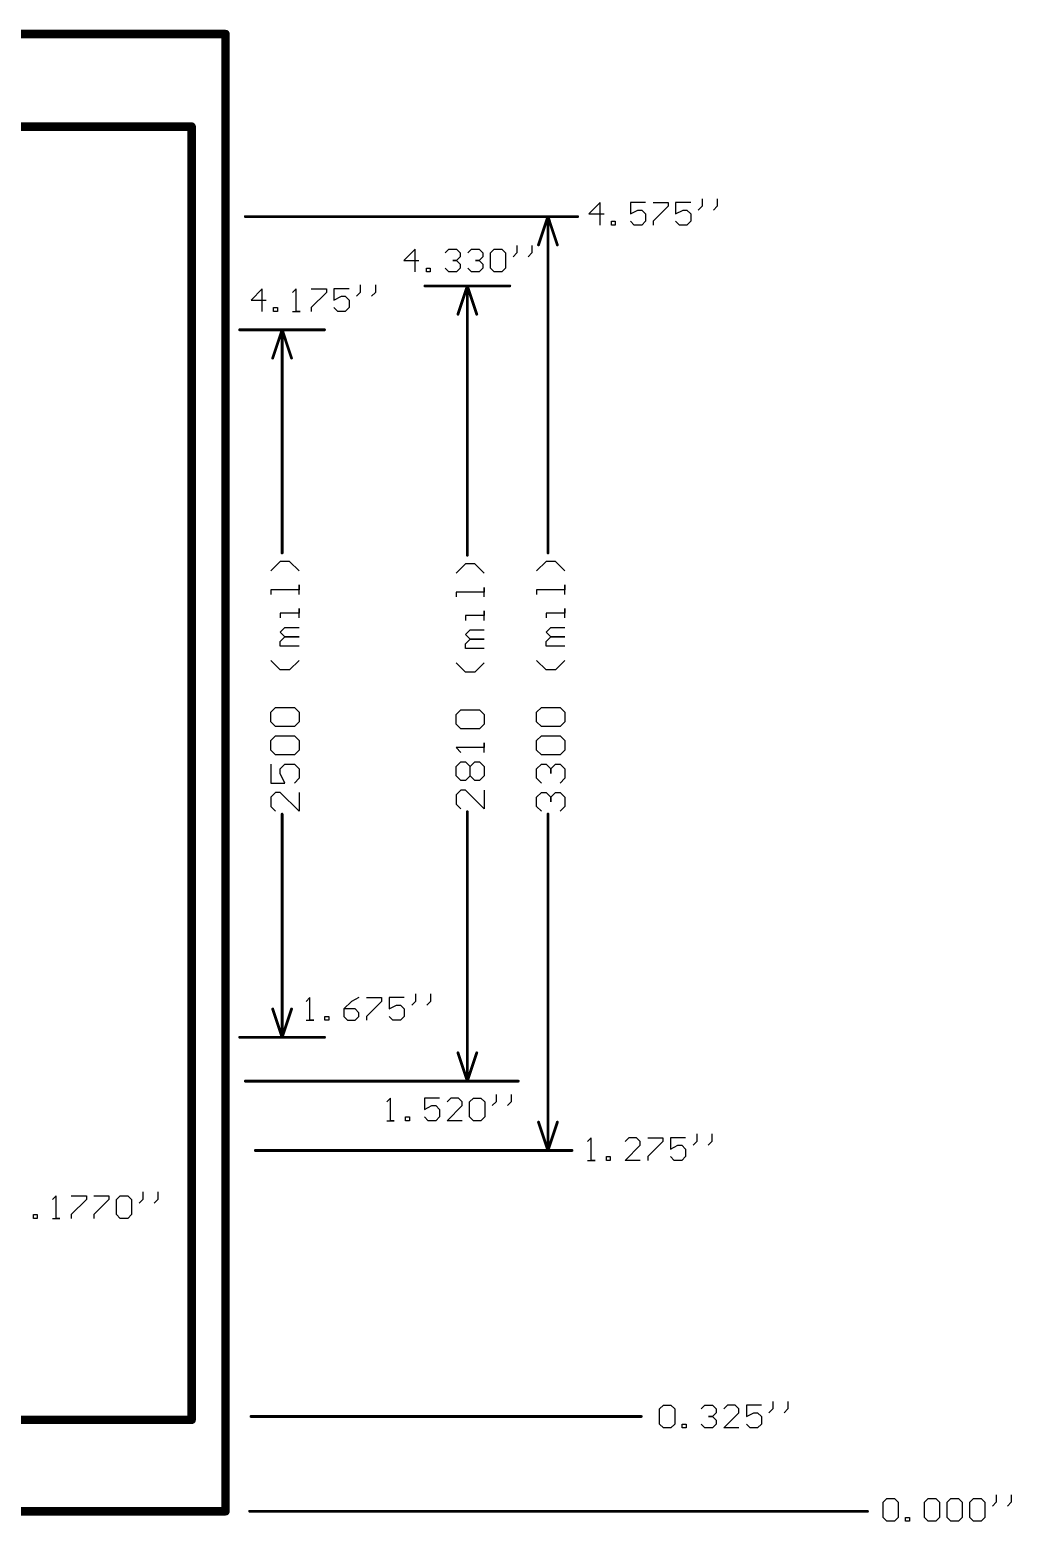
# Model space of a CAD drawing. Extents: x 0 to 21.5, y -4.9 to 8.4.
# Drawn here: x 18.04 to 21.51, y 1.97 to 7.24 of the extents above; entities that cross this region are included whole.
import ezdxf

# ---------------------------------------------------------------- set-up
doc = ezdxf.new("R2010")
doc.units = 0
doc.header["$MEASUREMENT"] = 0
doc.layers.add('MECHANICAL1', color=6, linetype='CONTINUOUS')
doc.layers.add('TOPLAYER', color=1, linetype='CONTINUOUS')

msp = doc.modelspace()

# ---------------------------------------------------------------- linework, layer by layer
at = {"layer": 'MECHANICAL1'}
for p, q in [((20.055, 6.625), (20.015, 6.585)), ((20.055, 6.545), (20.055, 6.625)), ((20.2149, 6.625), (20.1616, 6.625)), ((20.1616, 6.625), (20.1616, 6.585)), ((20.1616, 6.585), (20.1883, 6.5983)), ((20.1883, 6.5983), (20.2016, 6.5983)), ((20.2016, 6.5983), (20.2149, 6.585)), ((20.2416, 6.625), (20.2949, 6.625)), ((20.2949, 6.6116), (20.2416, 6.5583)), ((20.2949, 6.625), (20.2949, 6.6116)), ((20.3749, 6.625), (20.3216, 6.625)), ((20.3216, 6.625), (20.3216, 6.585)), ((20.3216, 6.585), (20.3482, 6.5983)), ((20.3482, 6.5983), (20.3616, 6.5983)), ((20.3616, 6.5983), (20.3749, 6.585)), ((20.4149, 6.6116), (20.4015, 6.5983)), ((20.4149, 6.6383), (20.4149, 6.6116)), ((20.4682, 6.6116), (20.4549, 6.5983)), ((20.4682, 6.6383), (20.4682, 6.6116)), ((20.015, 6.585), (20.0683, 6.585)), ((20.095, 6.545), (20.095, 6.5583)), ((20.095, 6.5583), (20.1083, 6.5583)), ((20.1083, 6.545), (20.095, 6.545)), ((20.1083, 6.5583), (20.1083, 6.545)), ((20.1749, 6.545), (20.1616, 6.5583)), ((20.2016, 6.545), (20.1749, 6.545)), ((20.2149, 6.5583), (20.2016, 6.545)), ((20.2149, 6.585), (20.2149, 6.5583)), ((20.2416, 6.5583), (20.2416, 6.545)), ((20.3349, 6.545), (20.3216, 6.5583)), ((20.3616, 6.545), (20.3349, 6.545)), ((20.3749, 6.5583), (20.3616, 6.545)), ((20.3749, 6.585), (20.3749, 6.5583)), ((19.4, 6.46), (19.36, 6.42)), ((19.4, 6.38), (19.4, 6.46)), ((19.5066, 6.4466), (19.5199, 6.46)), ((19.5199, 6.46), (19.5466, 6.46)), ((19.5466, 6.46), (19.5599, 6.4466)), ((19.5599, 6.4333), (19.5466, 6.42)), ((19.5599, 6.4466), (19.5599, 6.4333)), ((19.5866, 6.4466), (19.5999, 6.46)), ((19.5999, 6.46), (19.6266, 6.46)), ((19.6266, 6.46), (19.6399, 6.4466)), ((19.6399, 6.4333), (19.6266, 6.42)), ((19.6399, 6.4466), (19.6399, 6.4333)), ((19.6666, 6.4466), (19.6799, 6.46)), ((19.6666, 6.3933), (19.6666, 6.4466)), ((19.6799, 6.46), (19.7066, 6.46)), ((19.7066, 6.46), (19.7199, 6.4466)), ((19.7199, 6.4466), (19.7199, 6.3933)), ((19.7599, 6.4466), (19.7465, 6.4333)), ((19.7599, 6.4733), (19.7599, 6.4466)), ((19.8132, 6.4466), (19.7999, 6.4333)), ((19.8132, 6.4733), (19.8132, 6.4466)), ((19.36, 6.42), (19.4133, 6.42)), ((19.44, 6.38), (19.44, 6.3933)), ((19.44, 6.3933), (19.4533, 6.3933)), ((19.4533, 6.38), (19.44, 6.38)), ((19.4533, 6.3933), (19.4533, 6.38)), ((19.5199, 6.38), (19.5066, 6.3933)), ((19.5466, 6.38), (19.5199, 6.38)), ((19.5466, 6.42), (19.5333, 6.42)), ((19.5333, 6.42), (19.5466, 6.42)), ((19.5466, 6.42), (19.5599, 6.4067)), ((19.5599, 6.3933), (19.5466, 6.38)), ((19.5599, 6.4067), (19.5599, 6.3933)), ((19.5999, 6.38), (19.5866, 6.3933)), ((19.6266, 6.38), (19.5999, 6.38)), ((19.6266, 6.42), (19.6133, 6.42)), ((19.6133, 6.42), (19.6266, 6.42)), ((19.6266, 6.42), (19.6399, 6.4067)), ((19.6399, 6.3933), (19.6266, 6.38)), ((19.6399, 6.4067), (19.6399, 6.3933)), ((19.6799, 6.38), (19.6666, 6.3933)), ((19.7066, 6.38), (19.6799, 6.38)), ((19.7199, 6.3933), (19.7066, 6.38)), ((19.2065, 6.3333), (19.2065, 6.3066)), ((19.2599, 6.3333), (19.2599, 6.3066)), ((18.86, 6.32), (18.82, 6.28)), ((18.82, 6.28), (18.8733, 6.28)), ((18.86, 6.24), (18.86, 6.32)), ((18.9799, 6.32), (18.9666, 6.3066)), ((18.9799, 6.24), (18.9799, 6.32)), ((19.0333, 6.32), (19.0866, 6.32)), ((19.0866, 6.3066), (19.0333, 6.2533)), ((19.0866, 6.32), (19.0866, 6.3066)), ((19.1666, 6.32), (19.1132, 6.32)), ((19.1132, 6.32), (19.1132, 6.28)), ((19.1132, 6.28), (19.1399, 6.2933)), ((19.1399, 6.2933), (19.1532, 6.2933)), ((19.1532, 6.2933), (19.1666, 6.28)), ((19.1666, 6.28), (19.1666, 6.2533)), ((19.2065, 6.3066), (19.1932, 6.2933)), ((19.2599, 6.3066), (19.2465, 6.2933)), ((18.9, 6.24), (18.9, 6.2533)), ((18.9, 6.2533), (18.9133, 6.2533)), ((18.9133, 6.24), (18.9, 6.24)), ((18.9133, 6.2533), (18.9133, 6.24)), ((18.9666, 6.24), (18.9933, 6.24)), ((18.9933, 6.24), (18.9799, 6.24)), ((19.0333, 6.2533), (19.0333, 6.24)), ((19.1266, 6.24), (19.1132, 6.2533)), ((19.1532, 6.24), (19.1266, 6.24)), ((19.1666, 6.2533), (19.1532, 6.24)), ((18.9233, 5.3565), (18.89, 5.3232)), ((18.9567, 5.3565), (18.9233, 5.3565)), ((18.99, 5.3232), (18.9567, 5.3565)), ((19.5783, 5.3482), (19.545, 5.3149)), ((19.6117, 5.3482), (19.5783, 5.3482)), ((19.645, 5.3149), (19.6117, 5.3482)), ((19.8633, 5.3565), (19.83, 5.3232)), ((19.8967, 5.3565), (19.8633, 5.3565)), ((19.93, 5.3232), (19.8967, 5.3565)), ((18.99, 5.2399), (18.99, 5.2732)), ((18.99, 5.2732), (18.99, 5.2566)), ((19.93, 5.2399), (19.93, 5.2732)), ((19.93, 5.2732), (19.93, 5.2566)), ((18.99, 5.2566), (18.89, 5.2566)), ((18.89, 5.2566), (18.89, 5.2399)), ((19.645, 5.2482), (19.545, 5.2482)), ((19.545, 5.2482), (19.545, 5.2316)), ((19.645, 5.2316), (19.645, 5.2649)), ((19.645, 5.2649), (19.645, 5.2482)), ((19.93, 5.2566), (19.83, 5.2566)), ((19.83, 5.2566), (19.83, 5.2399)), ((18.99, 5.1732), (18.9233, 5.1732)), ((18.9233, 5.1732), (18.9233, 5.1566)), ((18.99, 5.1566), (18.99, 5.1899)), ((18.99, 5.1899), (18.99, 5.1732)), ((19.645, 5.1649), (19.5783, 5.1649)), ((19.5783, 5.1649), (19.5783, 5.1483)), ((19.645, 5.1483), (19.645, 5.1816)), ((19.645, 5.1816), (19.645, 5.1649)), ((19.93, 5.1732), (19.8633, 5.1732)), ((19.8633, 5.1732), (19.8633, 5.1566)), ((19.93, 5.1566), (19.93, 5.1899)), ((19.93, 5.1899), (19.93, 5.1732)), ((18.9233, 5.1066), (18.94, 5.1233)), ((18.94, 5.1233), (18.99, 5.1233)), ((19.5783, 5.0983), (19.595, 5.1149)), ((19.595, 5.1149), (19.645, 5.1149)), ((19.8633, 5.1066), (19.88, 5.1233)), ((19.88, 5.1233), (19.93, 5.1233)), ((18.94, 5.0899), (18.9233, 5.1066)), ((18.9233, 5.0733), (18.94, 5.0899)), ((18.9233, 5.0566), (18.9233, 5.0733)), ((18.94, 5.0899), (18.99, 5.0899)), ((18.99, 5.0899), (18.94, 5.0899)), ((19.595, 5.0816), (19.5783, 5.0983)), ((19.5783, 5.065), (19.595, 5.0816)), ((19.5783, 5.0483), (19.5783, 5.065)), ((19.595, 5.0816), (19.645, 5.0816)), ((19.645, 5.0816), (19.595, 5.0816)), ((19.88, 5.0899), (19.8633, 5.1066)), ((19.8633, 5.0733), (19.88, 5.0899)), ((19.8633, 5.0566), (19.8633, 5.0733)), ((19.88, 5.0899), (19.93, 5.0899)), ((19.93, 5.0899), (19.88, 5.0899)), ((18.9233, 4.9733), (18.89, 5.0066)), ((18.99, 5.0566), (18.9233, 5.0566)), ((18.99, 5.0066), (18.9567, 4.9733)), ((19.645, 5.0483), (19.5783, 5.0483)), ((19.8633, 4.9733), (19.83, 5.0066)), ((19.93, 5.0566), (19.8633, 5.0566)), ((19.93, 5.0066), (19.8967, 4.9733)), ((18.9567, 4.9733), (18.9233, 4.9733)), ((19.5783, 4.965), (19.545, 4.9983)), ((19.6117, 4.965), (19.5783, 4.965)), ((19.645, 4.9983), (19.6117, 4.965)), ((19.8967, 4.9733), (19.8633, 4.9733)), ((18.89, 4.8234), (18.9067, 4.84)), ((18.89, 4.79), (18.89, 4.8234)), ((18.9067, 4.84), (18.9733, 4.84)), ((18.9733, 4.84), (18.99, 4.8234)), ((18.99, 4.8234), (18.99, 4.79)), ((19.545, 4.815), (19.5617, 4.8317)), ((19.545, 4.7817), (19.545, 4.815)), ((19.5617, 4.8317), (19.6283, 4.8317)), ((19.6283, 4.8317), (19.645, 4.815)), ((19.645, 4.815), (19.645, 4.7817)), ((19.83, 4.8234), (19.8467, 4.84)), ((19.83, 4.79), (19.83, 4.8234)), ((19.8467, 4.84), (19.9133, 4.84)), ((19.9133, 4.84), (19.93, 4.8234)), ((19.93, 4.8234), (19.93, 4.79)), ((18.9067, 4.7734), (18.89, 4.79)), ((18.9733, 4.7734), (18.9067, 4.7734)), ((18.99, 4.79), (18.9733, 4.7734)), ((19.5617, 4.765), (19.545, 4.7817)), ((19.6283, 4.765), (19.5617, 4.765)), ((19.645, 4.7817), (19.6283, 4.765)), ((19.8467, 4.7734), (19.83, 4.79)), ((19.9133, 4.7734), (19.8467, 4.7734)), ((19.93, 4.79), (19.9133, 4.7734)), ((18.89, 4.7234), (18.9067, 4.7401)), ((18.89, 4.6901), (18.89, 4.7234)), ((18.9067, 4.7401), (18.9733, 4.7401)), ((18.9733, 4.7401), (18.99, 4.7234)), ((18.99, 4.7234), (18.99, 4.6901)), ((19.645, 4.6984), (19.545, 4.6984)), ((19.545, 4.6984), (19.5617, 4.6817)), ((19.645, 4.6817), (19.645, 4.7151)), ((19.645, 4.7151), (19.645, 4.6984)), ((19.83, 4.7234), (19.8467, 4.7401)), ((19.83, 4.6901), (19.83, 4.7234)), ((19.8467, 4.7401), (19.9133, 4.7401)), ((19.9133, 4.7401), (19.93, 4.7234)), ((19.93, 4.7234), (19.93, 4.6901)), ((18.9067, 4.6734), (18.89, 4.6901)), ((18.89, 4.6401), (18.89, 4.5734)), ((18.9733, 4.6734), (18.9067, 4.6734)), ((18.9233, 4.6234), (18.94, 4.6401)), ((18.94, 4.6401), (18.9733, 4.6401)), ((18.99, 4.6901), (18.9733, 4.6734)), ((18.9733, 4.6401), (18.99, 4.6234)), ((19.545, 4.6318), (19.5617, 4.6484)), ((19.5617, 4.6484), (19.5783, 4.6484)), ((19.5783, 4.6484), (19.595, 4.6318)), ((19.595, 4.6318), (19.6117, 4.6484)), ((19.6117, 4.6484), (19.6283, 4.6484)), ((19.6283, 4.6484), (19.645, 4.6318)), ((19.8467, 4.6734), (19.83, 4.6901)), ((19.83, 4.6234), (19.8467, 4.6401)), ((19.9133, 4.6734), (19.8467, 4.6734)), ((19.8467, 4.6401), (19.8633, 4.6401)), ((19.8633, 4.6401), (19.88, 4.6234)), ((19.88, 4.6234), (19.8967, 4.6401)), ((19.8967, 4.6401), (19.9133, 4.6401)), ((19.93, 4.6901), (19.9133, 4.6734)), ((19.9133, 4.6401), (19.93, 4.6234)), ((18.9233, 4.6068), (18.9233, 4.6234)), ((18.94, 4.5734), (18.9233, 4.6068)), ((18.99, 4.5901), (18.9733, 4.5734)), ((18.99, 4.6234), (18.99, 4.5901)), ((19.545, 4.5984), (19.545, 4.6318)), ((19.5617, 4.5818), (19.545, 4.5984)), ((19.595, 4.5984), (19.5783, 4.5818)), ((19.595, 4.5984), (19.595, 4.6318)), ((19.6117, 4.5818), (19.595, 4.5984)), ((19.645, 4.5984), (19.6283, 4.5818)), ((19.645, 4.6318), (19.645, 4.5984)), ((19.83, 4.5901), (19.83, 4.6234)), ((19.8467, 4.5734), (19.83, 4.5901)), ((19.88, 4.6234), (19.88, 4.6068)), ((19.88, 4.6068), (19.88, 4.6234)), ((19.93, 4.5901), (19.9133, 4.5734)), ((19.93, 4.6234), (19.93, 4.5901)), ((18.89, 4.5734), (18.94, 4.5734)), ((18.9067, 4.5401), (18.89, 4.5235)), ((18.9233, 4.5401), (18.9067, 4.5401)), ((18.99, 4.4735), (18.9233, 4.5401)), ((18.99, 4.5401), (18.99, 4.4735)), ((19.5617, 4.5485), (19.545, 4.5318)), ((19.5783, 4.5818), (19.5617, 4.5818)), ((19.5783, 4.5485), (19.5617, 4.5485)), ((19.645, 4.4818), (19.5783, 4.5485)), ((19.6283, 4.5818), (19.6117, 4.5818)), ((19.645, 4.5485), (19.645, 4.4818)), ((19.83, 4.5235), (19.8467, 4.5401)), ((19.8467, 4.5401), (19.8633, 4.5401)), ((19.8633, 4.5401), (19.88, 4.5235)), ((19.88, 4.5235), (19.8967, 4.5401)), ((19.8967, 4.5401), (19.9133, 4.5401)), ((19.9133, 4.5401), (19.93, 4.5235)), ((18.89, 4.5235), (18.89, 4.4901)), ((18.89, 4.4901), (18.9067, 4.4735)), ((19.545, 4.5318), (19.545, 4.4985)), ((19.545, 4.4985), (19.5617, 4.4818)), ((19.83, 4.4901), (19.83, 4.5235)), ((19.8467, 4.4735), (19.83, 4.4901)), ((19.88, 4.5235), (19.88, 4.5068)), ((19.88, 4.5068), (19.88, 4.5235)), ((19.93, 4.4901), (19.9133, 4.4735)), ((19.93, 4.5235), (19.93, 4.4901)), ((19.0283, 3.815), (19.015, 3.8016)), ((19.0283, 3.735), (19.0283, 3.815)), ((19.1749, 3.8016), (19.1483, 3.775)), ((19.2016, 3.815), (19.1749, 3.8016)), ((19.2283, 3.815), (19.2816, 3.815)), ((19.2816, 3.8016), (19.2283, 3.7483)), ((19.2816, 3.815), (19.2816, 3.8016)), ((19.3616, 3.815), (19.3082, 3.815)), ((19.3082, 3.815), (19.3082, 3.775)), ((19.4015, 3.8016), (19.3882, 3.7883)), ((19.4015, 3.8283), (19.4015, 3.8016)), ((19.4549, 3.8016), (19.4415, 3.7883)), ((19.4549, 3.8283), (19.4549, 3.8016)), ((19.0816, 3.735), (19.0816, 3.7483)), ((19.0816, 3.7483), (19.095, 3.7483)), ((19.095, 3.7483), (19.095, 3.735)), ((19.1483, 3.775), (19.1483, 3.7483)), ((19.1883, 3.775), (19.1483, 3.775)), ((19.1483, 3.7483), (19.1616, 3.735)), ((19.2016, 3.7617), (19.1883, 3.775)), ((19.1883, 3.735), (19.2016, 3.7483)), ((19.2016, 3.7483), (19.2016, 3.7617)), ((19.2283, 3.7483), (19.2283, 3.735)), ((19.3082, 3.775), (19.3349, 3.7883)), ((19.3216, 3.735), (19.3082, 3.7483)), ((19.3349, 3.7883), (19.3482, 3.7883)), ((19.3482, 3.7883), (19.3616, 3.775)), ((19.3616, 3.7483), (19.3482, 3.735)), ((19.3616, 3.775), (19.3616, 3.7483)), ((19.015, 3.735), (19.0417, 3.735)), ((19.0417, 3.735), (19.0283, 3.735)), ((19.095, 3.735), (19.0816, 3.735)), ((19.1616, 3.735), (19.1883, 3.735)), ((19.3482, 3.735), (19.3216, 3.735)), ((19.3133, 3.46), (19.3, 3.4466)), ((19.3133, 3.38), (19.3133, 3.46)), ((19.4866, 3.46), (19.4333, 3.46)), ((19.4333, 3.46), (19.4333, 3.42)), ((19.4333, 3.42), (19.4599, 3.4333)), ((19.4599, 3.4333), (19.4733, 3.4333)), ((19.4733, 3.4333), (19.4866, 3.42)), ((19.5266, 3.46), (19.5133, 3.4466)), ((19.5133, 3.38), (19.5666, 3.4333)), ((19.5533, 3.46), (19.5266, 3.46)), ((19.5666, 3.4466), (19.5533, 3.46)), ((19.5666, 3.4333), (19.5666, 3.4466)), ((19.5932, 3.4466), (19.6066, 3.46)), ((19.5932, 3.3933), (19.5932, 3.4466)), ((19.6066, 3.46), (19.6332, 3.46)), ((19.6332, 3.46), (19.6466, 3.4466)), ((19.6466, 3.4466), (19.6466, 3.3933)), ((19.6865, 3.4466), (19.6732, 3.4333)), ((19.6865, 3.4733), (19.6865, 3.4466)), ((19.7399, 3.4466), (19.7265, 3.4333)), ((19.7399, 3.4733), (19.7399, 3.4466)), ((19.3, 3.38), (19.3267, 3.38)), ((19.3267, 3.38), (19.3133, 3.38)), ((19.3666, 3.38), (19.3666, 3.3933)), ((19.3666, 3.3933), (19.38, 3.3933)), ((19.38, 3.38), (19.3666, 3.38)), ((19.38, 3.3933), (19.38, 3.38)), ((19.4466, 3.38), (19.4333, 3.3933)), ((19.4733, 3.38), (19.4466, 3.38)), ((19.4866, 3.3933), (19.4733, 3.38)), ((19.4866, 3.42), (19.4866, 3.3933)), ((19.5666, 3.38), (19.5133, 3.38)), ((19.6066, 3.38), (19.5932, 3.3933)), ((19.6332, 3.38), (19.6066, 3.38)), ((19.6466, 3.3933), (19.6332, 3.38)), ((20.3965, 3.3333), (20.3965, 3.3066)), ((20.4499, 3.3333), (20.4499, 3.3066)), ((20.0233, 3.32), (20.01, 3.3066)), ((20.0233, 3.24), (20.0233, 3.32)), ((20.1566, 3.32), (20.1433, 3.3066)), ((20.1433, 3.24), (20.1966, 3.2933)), ((20.1833, 3.32), (20.1566, 3.32)), ((20.1966, 3.3066), (20.1833, 3.32)), ((20.1966, 3.2933), (20.1966, 3.3066)), ((20.2233, 3.32), (20.2766, 3.32)), ((20.2766, 3.3066), (20.2233, 3.2533)), ((20.2766, 3.32), (20.2766, 3.3066)), ((20.3566, 3.32), (20.3032, 3.32)), ((20.3032, 3.32), (20.3032, 3.28)), ((20.3032, 3.28), (20.3299, 3.2933)), ((20.3299, 3.2933), (20.3432, 3.2933)), ((20.3432, 3.2933), (20.3566, 3.28)), ((20.3566, 3.28), (20.3566, 3.2533)), ((20.3965, 3.3066), (20.3832, 3.2933)), ((20.4499, 3.3066), (20.4365, 3.2933)), ((20.01, 3.24), (20.0367, 3.24)), ((20.0367, 3.24), (20.0233, 3.24)), ((20.0766, 3.24), (20.0766, 3.2533)), ((20.0766, 3.2533), (20.09, 3.2533)), ((20.09, 3.24), (20.0766, 3.24)), ((20.09, 3.2533), (20.09, 3.24)), ((20.1966, 3.24), (20.1433, 3.24)), ((20.2233, 3.2533), (20.2233, 3.24)), ((20.3166, 3.24), (20.3032, 3.2533)), ((20.3432, 3.24), (20.3166, 3.24)), ((20.3566, 3.2533), (20.3432, 3.24)), ((20.265, 2.3616), (20.2783, 2.375)), ((20.2783, 2.375), (20.305, 2.375)), ((20.305, 2.375), (20.3183, 2.3616)), ((20.4116, 2.3616), (20.4249, 2.375)), ((20.4249, 2.375), (20.4516, 2.375)), ((20.4516, 2.375), (20.4649, 2.3616)), ((20.5049, 2.375), (20.4916, 2.3616)), ((20.5316, 2.375), (20.5049, 2.375)), ((20.5449, 2.3616), (20.5316, 2.375)), ((20.6249, 2.375), (20.5716, 2.375)), ((20.5716, 2.375), (20.5716, 2.335)), ((20.6649, 2.3883), (20.6649, 2.3616)), ((20.7182, 2.3883), (20.7182, 2.3616)), ((20.265, 2.3083), (20.265, 2.3616)), ((20.3183, 2.3616), (20.3183, 2.3083)), ((20.4516, 2.335), (20.4383, 2.335)), ((20.4383, 2.335), (20.4516, 2.335)), ((20.4649, 2.3483), (20.4516, 2.335)), ((20.4516, 2.335), (20.4649, 2.3217)), ((20.4649, 2.3616), (20.4649, 2.3483)), ((20.4649, 2.3217), (20.4649, 2.3083)), ((20.4916, 2.295), (20.5449, 2.3483)), ((20.5449, 2.3483), (20.5449, 2.3616)), ((20.5716, 2.335), (20.5982, 2.3483)), ((20.5982, 2.3483), (20.6116, 2.3483)), ((20.6116, 2.3483), (20.6249, 2.335)), ((20.6249, 2.335), (20.6249, 2.3083)), ((20.6649, 2.3616), (20.6515, 2.3483)), ((20.7182, 2.3616), (20.7049, 2.3483)), ((20.2783, 2.295), (20.265, 2.3083)), ((20.305, 2.295), (20.2783, 2.295)), ((20.3183, 2.3083), (20.305, 2.295)), ((20.345, 2.295), (20.345, 2.3083)), ((20.345, 2.3083), (20.3583, 2.3083)), ((20.3583, 2.295), (20.345, 2.295)), ((20.3583, 2.3083), (20.3583, 2.295)), ((20.4249, 2.295), (20.4116, 2.3083)), ((20.4516, 2.295), (20.4249, 2.295)), ((20.4649, 2.3083), (20.4516, 2.295)), ((20.5449, 2.295), (20.4916, 2.295)), ((20.5849, 2.295), (20.5716, 2.3083)), ((20.6116, 2.295), (20.5849, 2.295)), ((20.6249, 2.3083), (20.6116, 2.295)), ((21.4549, 2.0583), (21.4549, 2.0316)), ((21.5082, 2.0583), (21.5082, 2.0316)), ((21.055, 2.0316), (21.0683, 2.045)), ((21.055, 1.9783), (21.055, 2.0316)), ((21.0683, 2.045), (21.095, 2.045)), ((21.095, 2.045), (21.1083, 2.0316)), ((21.1083, 2.0316), (21.1083, 1.9783)), ((21.2016, 2.0316), (21.2149, 2.045)), ((21.2016, 1.9783), (21.2016, 2.0316)), ((21.2149, 2.045), (21.2416, 2.045)), ((21.2416, 2.045), (21.2549, 2.0316)), ((21.2549, 2.0316), (21.2549, 1.9783)), ((21.2816, 2.0316), (21.2949, 2.045)), ((21.2816, 1.9783), (21.2816, 2.0316)), ((21.2949, 2.045), (21.3216, 2.045)), ((21.3216, 2.045), (21.3349, 2.0316)), ((21.3349, 2.0316), (21.3349, 1.9783)), ((21.3616, 2.0316), (21.3749, 2.045)), ((21.3616, 1.9783), (21.3616, 2.0316)), ((21.3749, 2.045), (21.4016, 2.045)), ((21.4016, 2.045), (21.4149, 2.0316)), ((21.4149, 2.0316), (21.4149, 1.9783)), ((21.4549, 2.0316), (21.4415, 2.0183)), ((21.5082, 2.0316), (21.4949, 2.0183)), ((21.0683, 1.965), (21.055, 1.9783)), ((21.095, 1.965), (21.0683, 1.965)), ((21.1083, 1.9783), (21.095, 1.965)), ((21.135, 1.965), (21.135, 1.9783)), ((21.135, 1.9783), (21.1483, 1.9783)), ((21.1483, 1.965), (21.135, 1.965)), ((21.1483, 1.9783), (21.1483, 1.965)), ((21.2149, 1.965), (21.2016, 1.9783)), ((21.2416, 1.965), (21.2149, 1.965)), ((21.2549, 1.9783), (21.2416, 1.965)), ((21.2949, 1.965), (21.2816, 1.9783)), ((21.3216, 1.965), (21.2949, 1.965)), ((21.3349, 1.9783), (21.3216, 1.965)), ((21.3749, 1.965), (21.3616, 1.9783)), ((21.4016, 1.965), (21.3749, 1.965)), ((21.4149, 1.9783), (21.4016, 1.965))]:
    msp.add_line(p, q, dxfattribs=at)
for points, const_width in [([(2, 7.22), (18.73, 7.22)], 0.03), ([(18.73, 2), (18.73, 7.22)], 0.03), ([(2.12, 6.893), (18.61, 6.893)], 0.03), ([(18.61, 2.323), (18.61, 6.893)], 0.03), ([(18.8, 6.575), (19.975, 6.575)], 0.01), ([(19.8367, 6.475), (19.87, 6.575)], 0.01), ([(19.86, 6.575), (19.88, 6.575)], 0.01), ([(19.87, 5.3865), (19.87, 6.575)], 0.01), ([(19.87, 6.575), (19.9033, 6.475)], 0.01), ([(19.435, 6.33), (19.735, 6.33)], 0.01), ([(19.5517, 6.23), (19.585, 6.33)], 0.01), ([(19.575, 6.33), (19.595, 6.33)], 0.01), ([(19.585, 5.3782), (19.585, 6.33)], 0.01), ([(19.585, 6.33), (19.6183, 6.23)], 0.01), ([(18.78, 6.175), (19.08, 6.175)], 0.01), ([(18.8967, 6.075), (18.93, 6.175)], 0.01), ([(18.92, 6.175), (18.94, 6.175)], 0.01), ([(18.93, 5.3865), (18.93, 6.175)], 0.01), ([(18.93, 6.175), (18.9633, 6.075)], 0.01), ([(18.93, 3.675), (18.93, 4.4635)], 0.01), ([(19.585, 3.52), (19.585, 4.4718)], 0.01), ([(19.87, 3.275), (19.87, 4.4635)], 0.01), ([(18.8967, 3.775), (18.93, 3.675)], 0.01), ([(18.93, 3.675), (18.9633, 3.775)], 0.01), ([(18.78, 3.675), (19.08, 3.675)], 0.01), ([(18.92, 3.675), (18.94, 3.675)], 0.01), ([(19.5517, 3.62), (19.585, 3.52)], 0.01), ([(19.585, 3.52), (19.6183, 3.62)], 0.01), ([(18.8, 3.52), (19.765, 3.52)], 0.01), ([(19.575, 3.52), (19.595, 3.52)], 0.01), ([(19.8367, 3.375), (19.87, 3.275)], 0.01), ([(19.87, 3.275), (19.9033, 3.375)], 0.01), ([(18.835, 3.275), (19.955, 3.275)], 0.01), ([(19.86, 3.275), (19.88, 3.275)], 0.01), ([(2.12, 2.323), (18.61, 2.323)], 0.03), ([(18.82, 2.335), (20.2, 2.335)], 0.01), ([(2, 2), (18.73, 2)], 0.03), ([(18.815, 2), (21, 2)], 0.01)]:
    msp.add_lwpolyline(points, dxfattribs=dict(at, const_width=const_width))
for points, const_width in [([(18.7225, 7.22, 1), (18.7375, 7.22, 1)], 0.015), ([(18.7225, 7.22, 1), (18.7375, 7.22, 1)], 0.015), ([(18.6025, 6.893, 1), (18.6175, 6.893, 1)], 0.015), ([(18.6025, 6.893, 1), (18.6175, 6.893, 1)], 0.015), ([(18.7975, 6.575, 1), (18.8025, 6.575, 1)], 0.005), ([(19.8575, 6.575, 1), (19.8625, 6.575, 1)], 0.005), ([(19.8675, 6.575, 1), (19.8725, 6.575, 1)], 0.005), ([(19.8675, 6.575, 1), (19.8725, 6.575, 1)], 0.005), ([(19.8675, 6.575, 1), (19.8725, 6.575, 1)], 0.005), ([(19.8775, 6.575, 1), (19.8825, 6.575, 1)], 0.005), ([(19.9725, 6.575, 1), (19.9775, 6.575, 1)], 0.005), ([(19.8342, 6.475, 1), (19.8392, 6.475, 1)], 0.005), ([(19.9008, 6.475, 1), (19.9058, 6.475, 1)], 0.005), ([(19.4325, 6.33, 1), (19.4375, 6.33, 1)], 0.005), ([(19.5725, 6.33, 1), (19.5775, 6.33, 1)], 0.005), ([(19.5825, 6.33, 1), (19.5875, 6.33, 1)], 0.005), ([(19.5825, 6.33, 1), (19.5875, 6.33, 1)], 0.005), ([(19.5825, 6.33, 1), (19.5875, 6.33, 1)], 0.005), ([(19.5925, 6.33, 1), (19.5975, 6.33, 1)], 0.005), ([(19.7325, 6.33, 1), (19.7375, 6.33, 1)], 0.005), ([(19.5492, 6.23, 1), (19.5542, 6.23, 1)], 0.005), ([(19.6158, 6.23, 1), (19.6208, 6.23, 1)], 0.005), ([(18.7775, 6.175, 1), (18.7825, 6.175, 1)], 0.005), ([(18.9175, 6.175, 1), (18.9225, 6.175, 1)], 0.005), ([(18.9275, 6.175, 1), (18.9325, 6.175, 1)], 0.005), ([(18.9275, 6.175, 1), (18.9325, 6.175, 1)], 0.005), ([(18.9275, 6.175, 1), (18.9325, 6.175, 1)], 0.005), ([(18.9375, 6.175, 1), (18.9425, 6.175, 1)], 0.005), ([(19.0775, 6.175, 1), (19.0825, 6.175, 1)], 0.005), ([(18.8942, 6.075, 1), (18.8992, 6.075, 1)], 0.005), ([(18.9608, 6.075, 1), (18.9658, 6.075, 1)], 0.005), ([(18.9275, 5.3865, 1), (18.9325, 5.3865, 1)], 0.005), ([(19.5825, 5.3782, 1), (19.5875, 5.3782, 1)], 0.005), ([(19.8675, 5.3865, 1), (19.8725, 5.3865, 1)], 0.005), ([(18.9275, 4.4635, 1), (18.9325, 4.4635, 1)], 0.005), ([(19.5825, 4.4718, 1), (19.5875, 4.4718, 1)], 0.005), ([(19.8675, 4.4635, 1), (19.8725, 4.4635, 1)], 0.005), ([(18.8942, 3.775, 1), (18.8992, 3.775, 1)], 0.005), ([(18.9608, 3.775, 1), (18.9658, 3.775, 1)], 0.005), ([(18.7775, 3.675, 1), (18.7825, 3.675, 1)], 0.005), ([(18.9175, 3.675, 1), (18.9225, 3.675, 1)], 0.005), ([(18.9275, 3.675, 1), (18.9325, 3.675, 1)], 0.005), ([(18.9275, 3.675, 1), (18.9325, 3.675, 1)], 0.005), ([(18.9275, 3.675, 1), (18.9325, 3.675, 1)], 0.005), ([(18.9375, 3.675, 1), (18.9425, 3.675, 1)], 0.005), ([(19.0775, 3.675, 1), (19.0825, 3.675, 1)], 0.005), ([(19.5492, 3.62, 1), (19.5542, 3.62, 1)], 0.005), ([(19.6158, 3.62, 1), (19.6208, 3.62, 1)], 0.005), ([(18.7975, 3.52, 1), (18.8025, 3.52, 1)], 0.005), ([(19.5725, 3.52, 1), (19.5775, 3.52, 1)], 0.005), ([(19.5825, 3.52, 1), (19.5875, 3.52, 1)], 0.005), ([(19.5825, 3.52, 1), (19.5875, 3.52, 1)], 0.005), ([(19.5825, 3.52, 1), (19.5875, 3.52, 1)], 0.005), ([(19.5925, 3.52, 1), (19.5975, 3.52, 1)], 0.005), ([(19.7625, 3.52, 1), (19.7675, 3.52, 1)], 0.005), ([(19.8342, 3.375, 1), (19.8392, 3.375, 1)], 0.005), ([(19.9008, 3.375, 1), (19.9058, 3.375, 1)], 0.005), ([(18.8325, 3.275, 1), (18.8375, 3.275, 1)], 0.005), ([(19.8575, 3.275, 1), (19.8625, 3.275, 1)], 0.005), ([(19.8675, 3.275, 1), (19.8725, 3.275, 1)], 0.005), ([(19.8675, 3.275, 1), (19.8725, 3.275, 1)], 0.005), ([(19.8675, 3.275, 1), (19.8725, 3.275, 1)], 0.005), ([(19.8775, 3.275, 1), (19.8825, 3.275, 1)], 0.005), ([(19.9525, 3.275, 1), (19.9575, 3.275, 1)], 0.005), ([(18.6025, 2.323, 1), (18.6175, 2.323, 1)], 0.015), ([(18.6025, 2.323, 1), (18.6175, 2.323, 1)], 0.015), ([(18.8175, 2.335, 1), (18.8225, 2.335, 1)], 0.005), ([(20.1975, 2.335, 1), (20.2025, 2.335, 1)], 0.005), ([(18.7225, 2, 1), (18.7375, 2, 1)], 0.015), ([(18.7225, 2, 1), (18.7375, 2, 1)], 0.015), ([(18.8125, 2, 1), (18.8175, 2, 1)], 0.005), ([(20.9975, 2, 1), (21.0025, 2, 1)], 0.005)]:
    msp.add_lwpolyline(points, format="xyb", close=True, dxfattribs=dict(at, const_width=const_width))
at = {"layer": 'TOPLAYER'}
for p, q in [((18.1311, 3.115), (18.1178, 3.1016)), ((18.1311, 3.035), (18.1311, 3.115)), ((18.1844, 3.115), (18.2377, 3.115)), ((18.2377, 3.115), (18.2377, 3.1016)), ((18.2644, 3.115), (18.3177, 3.115)), ((18.3177, 3.115), (18.3177, 3.1016)), ((18.3444, 3.1016), (18.3577, 3.115)), ((18.3577, 3.115), (18.3843, 3.115)), ((18.3843, 3.115), (18.3977, 3.1016)), ((18.4377, 3.1283), (18.4377, 3.1016)), ((18.491, 3.1283), (18.491, 3.1016)), ((18.2377, 3.1016), (18.1844, 3.0483)), ((18.3177, 3.1016), (18.2644, 3.0483)), ((18.3444, 3.0483), (18.3444, 3.1016)), ((18.3977, 3.1016), (18.3977, 3.0483)), ((18.4377, 3.1016), (18.4243, 3.0883)), ((18.491, 3.1016), (18.4776, 3.0883)), ((18.0511, 3.035), (18.0511, 3.0483)), ((18.0511, 3.0483), (18.0644, 3.0483)), ((18.0644, 3.035), (18.0511, 3.035)), ((18.0644, 3.0483), (18.0644, 3.035)), ((18.1178, 3.035), (18.1444, 3.035)), ((18.1444, 3.035), (18.1311, 3.035)), ((18.1844, 3.0483), (18.1844, 3.035)), ((18.2644, 3.0483), (18.2644, 3.035)), ((18.3577, 3.035), (18.3444, 3.0483)), ((18.3843, 3.035), (18.3577, 3.035)), ((18.3977, 3.0483), (18.3843, 3.035))]:
    msp.add_line(p, q, dxfattribs=at)

doc.saveas('drawing.dxf')
